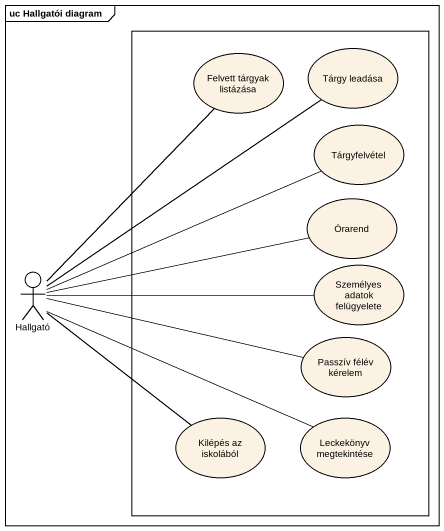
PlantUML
@startuml
mainframe uc Hallgatói diagram
rectangle " " as rectangle1 {
  usecase "Felvett tárgyak listázása" as Felvett_tárgyak_listázása
  usecase "Tárgy leadása" as Tárgy_leadása
  usecase Tárgyfelvétel
  usecase Órarend
  usecase "Személyes adatok felügyelete" as Személyes_adatok_felügyelete
  usecase "Passzív félév kérelem" as Passzív_félév_kérelem
  usecase "Kilépés az iskolából" as Kilépés_az_iskolából
  usecase "Leckekönyv megtekintése" as Leckekönyv_megtekintése
}
actor Hallgató
Hallgató -up- Felvett_tárgyak_listázása
Hallgató -up- Tárgy_leadása
Hallgató -right- Tárgyfelvétel
Hallgató -right- Órarend
Hallgató -right- Személyes_adatok_felügyelete
Hallgató -right- Passzív_félév_kérelem
Hallgató -- Kilépés_az_iskolából
Hallgató -right- Leckekönyv_megtekintése
@enduml
